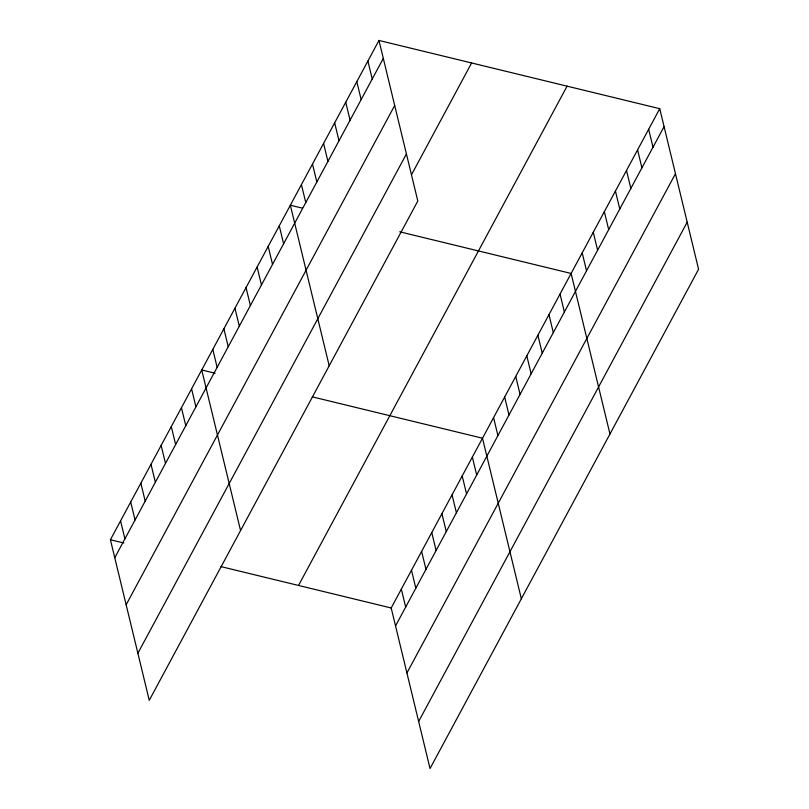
<?xml version="1.0" encoding="UTF-8"?>
<svg xmlns="http://www.w3.org/2000/svg" width="809" height="809" viewBox="0 0 809 809"><rect width="100%" height="100%" fill="white"/><g stroke="black" fill="none" stroke-linecap="round" stroke-linejoin="round"><path stroke-width="1.21" d="M378.966 40.45L417.808 201.016L149.26 700.321L110.418 539.745L378.966 40.45L659.74 108.679L698.582 269.255L430.034 768.55L391.192 607.984L659.74 108.679M114.767 557.714L383.304 58.41M126.153 604.768L394.691 105.473M137.884 653.257L406.421 153.963M411.569 174.623L471.617 62.971M298.531 585.463L567.079 86.169M395.53 625.944L664.078 126.639M406.917 672.997L675.464 173.702M418.647 721.486L687.195 222.192M302.536 208.186L290.34 205.223L329.192 365.789M399.707 231.799L571.114 273.452L609.966 434.018M215.133 373.242L201.724 369.986L240.566 530.562M312.274 396.855L482.498 438.215L521.34 598.791M110.418 539.745L123.828 543.011M220.968 566.613L391.192 607.984M648.656 129.278L653.005 147.238M637.583 149.877L641.921 167.837M626.5 170.466L630.848 188.426M615.427 191.066L619.775 209.025M604.343 211.665L608.692 229.625M593.27 232.254L597.618 250.214M582.197 252.853L586.535 270.813M560.04 294.041L564.379 312.011M548.957 314.64L553.305 332.6M537.884 335.239L542.232 353.199M526.801 355.839L531.149 373.798M515.727 376.428L520.076 394.387M504.654 397.027L508.992 414.987M493.571 417.626L497.919 435.586M472.355 457.085L476.693 475.045M367.883 61.049L372.231 79.009M462.202 475.945L466.55 493.905M356.809 81.638L361.158 99.608M452.059 494.805L456.407 512.764M345.736 102.237L350.075 120.197M441.916 513.664L446.265 531.624M334.653 122.837L339.001 140.796M431.773 532.534L436.112 550.494M323.58 143.426L327.918 161.395M421.62 551.394L425.969 569.354M411.478 570.254L415.826 588.214M312.496 164.025L316.845 181.985M401.335 589.114L405.683 607.074M301.423 184.624L305.772 202.584M279.267 225.812L283.615 243.772M268.194 246.411L272.532 264.371M257.11 267.01L261.459 284.97M246.037 287.599L250.375 305.559M234.954 308.199L239.302 326.158M223.881 328.798L228.229 346.758M212.797 349.387L217.146 367.357M191.581 388.846L195.92 406.816M181.438 407.716L185.777 425.676M171.286 426.576L175.634 444.535M161.143 445.435L165.491 463.395M151 464.295L155.348 482.265M140.857 483.165L145.195 501.125M130.704 502.025L135.052 519.985M120.561 520.885L124.91 538.845"/></g></svg>
